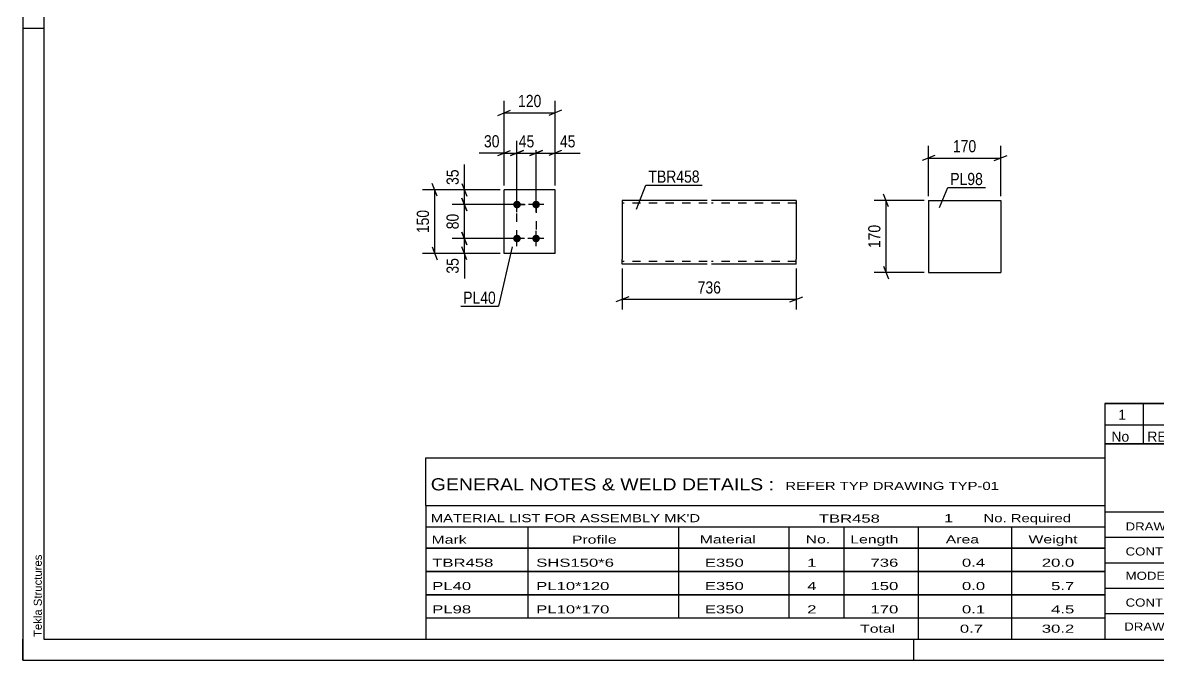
# Model space of a CAD drawing. Header units: millimetres. Extents: x 0 to 420, y 0 to 297.
# Drawn here: x 0 to 267.6, y 0 to 150.3 of the extents above; entities that cross this region are included whole.
import ezdxf

# ---------------------------------------------------------------- set-up
doc = ezdxf.new("R2010")
doc.units = ezdxf.units.MM
doc.linetypes.add('DXK_LINE_DOT2', pattern=[3.9198, 1.9599, -1.9599])
doc.styles.add('Arial', font='ARIAL.TTF', dxfattribs={"height": 0.2})
doc.styles.add('Arial Narrow', font='ARIALN.TTF', dxfattribs={"height": 0.2})

# ---------------------------------------------------------------- blocks, each defined once
blk = doc.blocks.new('Unknown-580612063-1130')
at = {"color": 5, "linetype": 'Continuous'}
for p, q in [((0, 297), (0, 0)), ((5, 292), (5, 5)), ((5, 149), (0, 149)), ((0, 0), (0, 5)), ((5, 5), (415, 5)), ((210, 0), (210, 5)), ((0, 0), (420, 0))]:
    blk.add_line(p, q, dxfattribs=at)
at = {"color": 174, "linetype": 'Continuous', "style": 'Arial'}
blk.add_text('Tekla Structures', height=1.9102, rotation=90, dxfattribs=at).set_placement((4.5, 5.5))
blk = doc.blocks.new('Part-580612063-2026 - 2020')
at = {"color": 2, "linetype": 'Continuous'}
for p, q in [((125.47, 110.95), (113.47, 110.95)), ((113.47, 95.95), (113.47, 110.95)), ((125.47, 95.95), (125.47, 110.95)), ((125.47, 95.95), (113.47, 95.95))]:
    blk.add_line(p, q, dxfattribs=at)
blk = doc.blocks.new('Bolt-580612063-2728 - 2020')
at = {"linetype": 'Continuous'}
for points in [[(116.47, 106.55, -1), (116.47, 108.35, -1)], [(120.97, 106.55, -1), (120.97, 108.35, -1)], [(116.47, 98.55, -1), (116.47, 100.35, -1)], [(120.97, 98.55, -1), (120.97, 100.35, -1)]]:
    blk.add_hatch(color=1, dxfattribs=at).paths.add_polyline_path(points)
at = {"color": 1, "linetype": 'Continuous'}
for p, q in [((118.27, 107.45), (114.67, 107.45)), ((116.47, 105.65), (116.47, 109.25)), ((122.77, 107.45), (119.17, 107.45)), ((120.97, 105.65), (120.97, 109.25)), ((118.27, 99.45), (114.67, 99.45)), ((116.47, 97.65), (116.47, 101.25)), ((122.77, 99.45), (119.17, 99.45)), ((120.97, 97.65), (120.97, 101.25))]:
    blk.add_line(p, q, dxfattribs=at)
blk = doc.blocks.new('Part-580612063-2197 - 2191')
at = {"color": 2, "linetype": 'Continuous'}
for p, q in [((213.45, 108.43), (213.45, 91.43)), ((213.45, 108.43), (230.45, 108.43)), ((230.45, 108.43), (230.45, 91.43)), ((213.45, 91.43), (230.45, 91.43))]:
    blk.add_line(p, q, dxfattribs=at)
blk = doc.blocks.new('Part-580612063-2229 - 2221')
at = {"color": 2, "linetype": 'Continuous'}
for p, q in [((161.29, 108.4), (141.29, 108.4)), ((141.29, 108.4), (141.29, 94.6)), ((182.29, 108.4), (162.29, 108.4)), ((182.29, 108.4), (182.29, 94.6)), ((141.29, 93.75), (141.29, 94.6)), ((141.29, 93.49), (141.29, 93.75)), ((182.29, 93.4), (182.29, 94.6)), ((141.29, 93.4), (141.29, 93.49)), ((161.29, 93.4), (141.29, 93.4)), ((182.29, 93.4), (162.29, 93.4))]:
    blk.add_line(p, q, dxfattribs=at)
at = {"color": 7, "linetype": 'DXK_LINE_DOT2'}
for p, q in [((161.29, 107.8), (141.29, 107.8)), ((182.29, 107.8), (162.29, 107.8)), ((182.29, 107.8), (182.29, 107.75)), ((182.29, 107.75), (182.29, 107.8)), ((182.29, 107.66), (182.29, 107.75)), ((182.29, 107.75), (182.29, 107.66)), ((141.29, 94.14), (141.29, 94.6)), ((141.29, 93.75), (141.29, 94.37)), ((141.29, 94), (141.29, 94.04)), ((141.29, 94), (141.29, 94.04)), ((161.29, 94), (141.29, 94)), ((182.29, 94), (162.29, 94)), ((182.29, 94.04), (182.29, 94.37)), ((182.29, 94), (182.29, 94.04)), ((141.29, 93.4), (141.29, 93.4))]:
    blk.add_line(p, q, dxfattribs=at)
blk = doc.blocks.new('Rectangle-580612063-3522 - 2020')
at = {"color": 1, "linetype": 'DXK_LINE_DOT2'}
blk.add_lwpolyline([(116.47, 107.45), (120.97, 107.45), (120.97, 99.45), (116.47, 99.45), (116.47, 107.45)], close=True, dxfattribs=at)
blk = doc.blocks.new('StraightDimension-580612063-3396 - 2020')
at = {"color": 7, "linetype": 'Continuous'}
for p, q in [((115.47, 107.45), (101.23, 107.45)), ((103.48, 108.95), (104.68, 105.95)), ((104.08, 99.45), (104.08, 107.45)), ((115.47, 99.45), (101.23, 99.45)), ((104.68, 97.95), (103.48, 100.95))]:
    blk.add_line(p, q, dxfattribs=at)
at = {"color": 0}
blk.add_wipeout([(103.33, 105.88), (99.13, 105.88), (99.13, 101.03), (103.33, 101.03)], dxfattribs=at)
at = {"color": 3, "style": 'Arial Narrow'}
blk.add_text('80', height=2.863, rotation=90.0002, dxfattribs=at).set_placement((102.73, 101.63))
blk = doc.blocks.new('StraightDimension-580612063-2170 - 2020')
at = {"color": 7, "linetype": 'Continuous'}
for p, q in [((113.47, 111.95), (113.47, 131.94)), ((125.47, 111.95), (125.47, 131.94)), ((111.97, 128.49), (114.97, 129.69)), ((113.47, 129.09), (125.47, 129.09)), ((126.97, 129.69), (123.97, 128.49))]:
    blk.add_line(p, q, dxfattribs=at)
at = {"color": 0}
blk.add_wipeout([(122.81, 129.84), (122.81, 134.04), (116.13, 134.04), (116.13, 129.84)], dxfattribs=at)
at = {"color": 3, "style": 'Arial Narrow'}
blk.add_text('120', height=2.863, dxfattribs=at).set_placement((116.73, 130.44))
blk = doc.blocks.new('StraightDimension-580612063-3395 - 2020')
at = {"color": 7, "linetype": 'Continuous'}
for p, q in [((103.48, 112.45), (104.68, 109.45)), ((112.47, 110.95), (101.23, 110.95)), ((104.08, 107.45), (104.08, 110.95)), ((115.47, 107.45), (101.23, 107.45)), ((104.68, 105.95), (103.48, 108.95))]:
    blk.add_line(p, q, dxfattribs=at)
at = {"color": 0}
blk.add_wipeout([(103.33, 116.34), (99.13, 116.34), (99.13, 111.48), (103.33, 111.48)], dxfattribs=at)
at = {"color": 7, "linetype": 'Continuous'}
blk.add_line((104.08, 110.95), (104.08, 116.86), dxfattribs=at)
blk.add_line((104.08, 110.95), (104.08, 116.86), dxfattribs=at)
at = {"color": 3, "style": 'Arial Narrow'}
blk.add_text('35', height=2.863, rotation=90.0002, dxfattribs=at).set_placement((102.73, 112.08))
blk = doc.blocks.new('StraightDimension-580612063-2128 - 2020')
at = {"color": 7, "linetype": 'Continuous'}
for p, q in [((97.68, 109.45), (96.48, 112.45)), ((112.47, 110.95), (94.23, 110.95)), ((97.08, 95.95), (97.08, 110.95)), ((96.48, 97.45), (97.68, 94.45)), ((112.47, 95.95), (94.23, 95.95))]:
    blk.add_line(p, q, dxfattribs=at)
at = {"color": 0}
blk.add_wipeout([(96.33, 106.8), (92.13, 106.8), (92.13, 100.11), (96.33, 100.11)], dxfattribs=at)
at = {"color": 3, "style": 'Arial Narrow'}
blk.add_text('150', height=2.863, rotation=90.0002, dxfattribs=at).set_placement((95.73, 100.71))
blk = doc.blocks.new('StraightDimension-580612063-3397 - 2020')
at = {"color": 7, "linetype": 'Continuous'}
for p, q in [((115.47, 99.45), (101.23, 99.45)), ((103.48, 100.95), (104.68, 97.95)), ((104.08, 95.95), (104.08, 99.45)), ((104.68, 94.45), (103.48, 97.45)), ((112.47, 95.95), (101.23, 95.95))]:
    blk.add_line(p, q, dxfattribs=at)
at = {"color": 0}
blk.add_wipeout([(103.33, 95.43), (99.13, 95.43), (99.13, 90.57), (103.33, 90.57)], dxfattribs=at)
at = {"color": 7, "linetype": 'Continuous'}
blk.add_line((104.08, 95.95), (104.08, 90.05), dxfattribs=at)
blk.add_line((104.08, 95.95), (104.08, 90.05), dxfattribs=at)
at = {"color": 3, "style": 'Arial Narrow'}
blk.add_text('35', height=2.863, rotation=90.0002, dxfattribs=at).set_placement((102.73, 91.17))
blk = doc.blocks.new('StraightDimension-580612063-3474 - 2020')
at = {"color": 7, "linetype": 'Continuous'}
for p, q in [((120.97, 108.45), (120.97, 122.44)), ((125.47, 111.95), (125.47, 122.44)), ((119.47, 118.99), (122.47, 120.19)), ((120.97, 119.59), (125.47, 119.59)), ((126.97, 120.19), (123.97, 118.99))]:
    blk.add_line(p, q, dxfattribs=at)
at = {"color": 0}
blk.add_wipeout([(130.85, 120.34), (130.85, 124.54), (125.99, 124.54), (125.99, 120.34)], dxfattribs=at)
at = {"color": 7, "linetype": 'Continuous'}
blk.add_line((125.47, 119.59), (131.37, 119.59), dxfattribs=at)
blk.add_line((125.47, 119.59), (131.37, 119.59), dxfattribs=at)
at = {"color": 3, "style": 'Arial Narrow'}
blk.add_text('45', height=2.863, dxfattribs=at).set_placement((126.59, 120.94))
blk = doc.blocks.new('StraightDimension-580612063-3475 - 2020')
at = {"color": 7, "linetype": 'Continuous'}
for p, q in [((116.47, 108.45), (116.47, 122.44)), ((120.97, 108.45), (120.97, 122.44)), ((114.97, 118.99), (117.97, 120.19)), ((116.47, 119.59), (120.97, 119.59)), ((122.47, 120.19), (119.47, 118.99))]:
    blk.add_line(p, q, dxfattribs=at)
at = {"color": 0}
blk.add_wipeout([(121.15, 120.34), (121.15, 124.54), (116.29, 124.54), (116.29, 120.34)], dxfattribs=at)
at = {"color": 3, "style": 'Arial Narrow'}
blk.add_text('45', height=2.863, dxfattribs=at).set_placement((116.89, 120.94))
blk = doc.blocks.new('StraightDimension-580612063-3476 - 2020')
at = {"color": 7, "linetype": 'Continuous'}
for p, q in [((113.47, 111.95), (113.47, 122.44)), ((116.47, 108.45), (116.47, 122.44)), ((111.97, 118.99), (114.97, 120.19)), ((113.47, 119.59), (116.47, 119.59)), ((117.97, 120.19), (114.97, 118.99))]:
    blk.add_line(p, q, dxfattribs=at)
at = {"color": 0}
blk.add_wipeout([(112.94, 120.34), (112.94, 124.54), (108.09, 124.54), (108.09, 120.34)], dxfattribs=at)
at = {"color": 7, "linetype": 'Continuous'}
blk.add_line((113.47, 119.59), (107.56, 119.59), dxfattribs=at)
blk.add_line((113.47, 119.59), (107.56, 119.59), dxfattribs=at)
at = {"color": 3, "style": 'Arial Narrow'}
blk.add_text('30', height=2.863, dxfattribs=at).set_placement((108.69, 120.94))
blk = doc.blocks.new('StraightDimension-580612063-2199 - 2191')
at = {"color": 7, "linetype": 'Continuous'}
for p, q in [((213.45, 109.43), (213.45, 121.28)), ((230.45, 109.43), (230.45, 121.28)), ((214.95, 119.03), (211.95, 117.83)), ((213.45, 118.43), (230.45, 118.43)), ((228.95, 117.83), (231.95, 119.03))]:
    blk.add_line(p, q, dxfattribs=at)
at = {"color": 0}
blk.add_wipeout([(225.29, 119.18), (225.29, 123.38), (218.6, 123.38), (218.6, 119.18)], dxfattribs=at)
at = {"color": 3, "style": 'Arial Narrow'}
blk.add_text('170', height=2.863, dxfattribs=at).set_placement((219.2, 119.78))
blk = doc.blocks.new('StraightDimension-580612063-2210 - 2191')
at = {"color": 7, "linetype": 'Continuous'}
for p, q in [((204.05, 106.93), (202.85, 109.93)), ((212.45, 108.43), (200.6, 108.43)), ((203.45, 91.43), (203.45, 108.43)), ((212.45, 91.43), (200.6, 91.43)), ((202.85, 92.93), (204.05, 89.93))]:
    blk.add_line(p, q, dxfattribs=at)
at = {"color": 0}
blk.add_wipeout([(202.7, 103.27), (198.5, 103.27), (198.5, 96.59), (202.7, 96.59)], dxfattribs=at)
at = {"color": 3, "style": 'Arial Narrow'}
blk.add_text('170', height=2.863, rotation=90.0002, dxfattribs=at).set_placement((202.1, 97.19))
blk = doc.blocks.new('StraightDimension-580612063-2233 - 2221')
at = {"color": 7, "linetype": 'Continuous'}
for p, q in [((141.29, 92.4), (141.29, 82.73)), ((182.29, 92.4), (182.29, 82.73)), ((142.79, 85.73), (139.79, 84.53)), ((180.79, 84.53), (183.79, 85.73)), ((141.29, 85.13), (182.29, 85.13))]:
    blk.add_line(p, q, dxfattribs=at)
at = {"color": 0}
blk.add_wipeout([(165.13, 85.88), (165.13, 90.08), (158.45, 90.08), (158.45, 85.88)], dxfattribs=at)
at = {"color": 3, "style": 'Arial Narrow'}
blk.add_text('736', height=2.863, dxfattribs=at).set_placement((159.05, 86.48))
blk = doc.blocks.new('Unknown-580612063-4287')
at = {"color": 7, "linetype": 'Continuous'}
for p, q in [((255, 51.05), (255, 5)), ((255, 51.05), (415, 51.05)), ((415, 51), (415, 5)), ((255, 35), (415, 35)), ((295.14, 35), (295.14, 5)), ((255, 29), (415, 29)), ((397, 5.05), (397, 29.05)), ((255, 23), (415, 23)), ((339.14, 23), (339.14, 5)), ((255, 17), (415, 17)), ((255, 11), (397, 11)), ((255, 5), (415, 5))]:
    blk.add_line(p, q, dxfattribs=at)
at = {"color": 7, "style": 'Arial Narrow'}
for s, height, width, p in [('DRAWING TITLE', 1.9089, 1.425378, (259.88, 30.61)), ('TC-BRACE', 1.909, 1.425378, (296.81, 30.59)), ('TERMINAL BUILDING', 1.9089, 1.425378, (297.06, 25.07)), ('CONTRACT', 1.909, 1.425378, (259.88, 24.71)), ('MODELLED BY', 1.9089, 1.425378, (259.88, 18.98)), ('GSK', 1.909, 1.425378, (296.88, 19.04)), ('ISSUED', 1.909, 1.425378, (339.94, 18.64)), ('17.03.2026', 1.909, 1.425378, (356.69, 18.52)), ('CONTRACT NO', 1.9089, 1.425378, (259.88, 12.66)), ('AN-C-1376', 1.909, 1.425378, (297.23, 12.78)), ('SCALE', 1.909, 1.425378, (339.94, 12.65)), ('A1', 6.204, 1.25, (401.24, 7.2)), ('DRAWING No', 1.909, 1.425378, (259.56, 7)), ('[TBR.458]', 1.909, 1.425378, (297.46, 6.99)), ('1', 3.34, 1.5, (376.91, 5.68)), ('REVISION No.', 1.9089, 1.425378, (339.94, 5.77))]:
    blk.add_text(s, height=height, dxfattribs=dict(at, width=width)).set_placement(p)
at = {"color": 7, "linetype": 'Continuous', "style": 'Arial Narrow'}
for s, height, width, p in [('PH #', 2.1, 1.42538, (402.4, 24.55)), ('101', 2.1, 1.42538, (403.41, 18.55)), ('NTS', 1.909, 1.425378, (357, 13.05))]:
    blk.add_text(s, height=height, dxfattribs=dict(at, width=width)).set_placement(p)
blk = doc.blocks.new('Unknown-580612063-4288')
at = {"color": 7, "linetype": 'Continuous'}
for p, q in [((255, 60.55), (415, 60.55)), ((415, 60.55), (255, 60.55)), ((255, 60.55), (255, 55.55)), ((264, 60.55), (264, 55.55)), ((288, 60.55), (288, 55.55)), ((385, 60.55), (385, 55.55)), ((415, 60.55), (415, 55.55)), ((255, 55.55), (415, 55.55)), ((255, 55.55), (255, 51.05)), ((255, 55.55), (415, 55.55)), ((264, 55.55), (264, 51.05)), ((288, 55.55), (288, 51.05)), ((385, 55.55), (385, 51.05)), ((415, 55.55), (415, 51.05)), ((415, 51.05), (255, 51.05))]:
    blk.add_line(p, q, dxfattribs=at)
at = {"color": 7, "linetype": 'Continuous', "style": 'Arial Narrow'}
for s, height, width, p in [('1', 2.39, 1.196471, (258.16, 56.7)), ('0', 2.39, 1.196471, (273, 56.7)), ('ISSUED FOR CONSTRUCTION', 2.3861, 1.196471, (290, 56.7)), ('17.03.2026', 2.386, 1.196471, (391, 56.7)), ('No', 2.386, 1.2, (256.54, 51.55)), ('REV MARK', 2.386, 1.2, (265, 51.55)), ('REVISION DESCRIPTION', 2.3861, 1.2, (290, 51.55)), ('REV. DATE', 2.386, 1.2, (390.28, 51.55))]:
    blk.add_text(s, height=height, dxfattribs=dict(at, width=width)).set_placement(p)
blk = doc.blocks.new('Unknown-580612063-4289')
at = {"color": 7, "linetype": 'Continuous'}
for p, q in [((95, 47.75), (255, 47.75)), ((95, 36.5), (95, 47.75)), ((255, 47.75), (255, 36.5)), ((95, 36.5), (255, 36.5)), ((95, 36.5), (95, 31.5)), ((255, 36.5), (255, 31.5)), ((95, 31.5), (255, 31.5)), ((95, 31.5), (95, 26.5)), ((119, 31.5), (119, 26.5)), ((154.5, 31.5), (154.5, 26.5)), ((180.5, 31.5), (180.5, 26.5)), ((193.5, 31.5), (193.5, 26.5)), ((211, 31.5), (211, 26.5)), ((233, 31.5), (233, 26.5)), ((255, 31.5), (255, 26.5)), ((95, 26.5), (255, 26.5)), ((95, 26.45), (95, 21.05)), ((95, 26.45), (255, 26.45)), ((119, 26.5), (119, 21)), ((154.5, 26.5), (154.5, 21)), ((180.5, 26.5), (180.5, 21)), ((193.5, 26.5), (193.5, 21)), ((211, 26.5), (211, 21)), ((233, 26.5), (233, 21)), ((255, 26.45), (255, 21.05)), ((95, 21.05), (255, 21.05)), ((95, 20.95), (95, 15.55)), ((95, 20.95), (255, 20.95)), ((119, 21), (119, 15.5)), ((154.5, 21), (154.5, 15.5)), ((180.5, 21), (180.5, 15.5)), ((193.5, 21), (193.5, 15.5)), ((211, 21), (211, 15.5)), ((233, 21), (233, 15.5)), ((255, 20.95), (255, 15.55)), ((95, 15.55), (255, 15.55)), ((95, 15.45), (95, 10.05)), ((95, 15.45), (255, 15.45)), ((119, 15.5), (119, 10)), ((154.5, 15.5), (154.5, 10)), ((180.5, 15.5), (180.5, 10)), ((193.5, 15.5), (193.5, 10)), ((211, 15.5), (211, 10)), ((233, 15.5), (233, 10)), ((255, 15.45), (255, 10.05)), ((95, 10.05), (255, 10.05)), ((95, 10), (255, 10)), ((95, 10), (95, 5)), ((211, 10), (211, 5)), ((233, 10), (233, 5)), ((255, 10), (255, 5)), ((95, 5), (255, 5))]:
    blk.add_line(p, q, dxfattribs=at)
at = {"color": 7, "style": 'Arial Narrow'}
for s, height, width, p in [('GENERAL NOTES & WELD DETAILS :', 2.8633, 1.4, (96.15, 40.06)), ('REFER TYP DRAWING TYP-01', 1.9089, 1.6, (179.7, 40.16)), ("MATERIAL LIST FOR ASSEMBLY MK'D", 1.9089, 1.6, (96.15, 32.56)), ('TBR458', 1.909, 1.794707, (187.59, 32.47)), ('1', 1.91, 1.794707, (217.08, 32.56)), ('No. Required', 1.9089, 1.6, (226.41, 32.56)), ('Mark', 1.909, 1.7, (96.34, 27.5)), ('Profile', 1.909, 1.7, (129.41, 27.5)), ('Material', 1.909, 1.7, (159.54, 27.56)), ('No.', 1.909, 1.7, (184.5, 27.56)), ('Length', 1.909, 1.7, (195, 27.56)), ('Area', 1.909, 1.7, (217.5, 27.56)), ('Weight', 1.909, 1.7, (237, 27.56))]:
    blk.add_text(s, height=height, dxfattribs=dict(at, width=width)).set_placement(p)
at = {"color": 7, "linetype": 'Continuous', "style": 'Arial Narrow'}
for s, height, width, p in [('TBR458', 1.909, 1.794707, (96.5, 22.06)), ('SHS150*6', 1.909, 1.794707, (121, 22.06)), ('E350', 1.909, 1.794707, (160.74, 22.06)), ('1', 1.91, 1.794707, (184.86, 22.06)), ('736', 1.909, 1.794707, (199.77, 22.06)), ('0.4', 1.909, 1.794707, (221.32, 22.06)), ('20.0', 1.909, 1.794707, (240.14, 22.06)), ('PL40', 1.909, 1.794707, (96.5, 16.56)), ('PL10*120', 1.909, 1.794707, (121, 16.56)), ('E350', 1.909, 1.794707, (160.74, 16.56)), ('4', 1.91, 1.794707, (184.86, 16.56)), ('150', 1.909, 1.794707, (199.77, 16.56)), ('0.0', 1.909, 1.794707, (221.32, 16.56)), ('5.7', 1.909, 1.794707, (242.33, 16.56)), ('PL98', 1.909, 1.794707, (96.5, 11.06)), ('PL10*170', 1.909, 1.794707, (121, 11.06)), ('E350', 1.909, 1.794707, (160.74, 11.06)), ('2', 1.91, 1.794707, (184.86, 11.06)), ('170', 1.909, 1.794707, (199.77, 11.06)), ('0.1', 1.909, 1.794707, (221.32, 11.06)), ('4.5', 1.909, 1.794707, (242.33, 11.06)), ('Total', 1.909, 1.7, (197.33, 6.5)), ('0.7', 1.909, 1.794707, (220.83, 6.5)), ('30.2', 1.909, 1.794707, (240.14, 6.5))]:
    blk.add_text(s, height=height, dxfattribs=dict(at, width=width)).set_placement(p)
blk = doc.blocks.new('Mark-580612063-2022 - 2020')
at = {"color": 0}
blk.add_wipeout([(111.48, 84.06), (111.48, 87.06), (103.8, 87.06), (103.8, 84.06)], dxfattribs=at)
blk.add_wipeout([(111.48, 84.06), (111.48, 87.06), (103.8, 87.06), (103.8, 84.06)], dxfattribs=at)
at = {"color": 30, "linetype": 'Continuous'}
for p in [(115.31, 97.46), (103.2, 83.46)]:
    blk.add_line(p, (112.08, 83.46), dxfattribs=at)
at = {"color": 3, "style": 'Arial Narrow'}
blk.add_text('PL40', height=2.863, dxfattribs=at).set_placement((103.8, 84.06))
blk = doc.blocks.new('Mark-580612063-2193 - 2191')
at = {"color": 0}
blk.add_wipeout([(226.26, 112.05), (226.26, 115.05), (218.58, 115.05), (218.58, 112.05)], dxfattribs=at)
blk.add_wipeout([(226.26, 112.05), (226.26, 115.05), (218.58, 115.05), (218.58, 112.05)], dxfattribs=at)
at = {"color": 30, "linetype": 'Continuous'}
for p, q in [((216.02, 106.77), (217.98, 111.45)), ((217.98, 111.45), (226.86, 111.45))]:
    blk.add_line(p, q, dxfattribs=at)
at = {"color": 3, "style": 'Arial Narrow'}
blk.add_text('PL98', height=2.863, dxfattribs=at).set_placement((218.58, 112.05))
blk = doc.blocks.new('Mark-580612063-2225 - 2221')
at = {"color": 0}
blk.add_wipeout([(159.52, 112.62), (159.52, 115.62), (147.46, 115.62), (147.46, 112.62)], dxfattribs=at)
blk.add_wipeout([(159.52, 112.62), (159.52, 115.62), (147.46, 115.62), (147.46, 112.62)], dxfattribs=at)
at = {"color": 30, "linetype": 'Continuous'}
for p, q in [((144.64, 106.37), (146.86, 112.02)), ((146.86, 112.02), (160.12, 112.02))]:
    blk.add_line(p, q, dxfattribs=at)
at = {"color": 3, "style": 'Arial Narrow'}
blk.add_text('TBR458', height=2.863, dxfattribs=at).set_placement((147.46, 112.62))

msp = doc.modelspace()

# ---------------------------------------------------------------- block references
for name in ['Unknown-580612063-1130', 'Part-580612063-2026 - 2020', 'Bolt-580612063-2728 - 2020', 'Rectangle-580612063-3522 - 2020', 'Part-580612063-2229 - 2221', 'Part-580612063-2197 - 2191', 'Unknown-580612063-4288', 'Unknown-580612063-4287', 'Unknown-580612063-4289']:
    msp.add_blockref(name, (0, 0))

# ---------------------------------------------------------------- next in the draw order: block references
for name in ['StraightDimension-580612063-2170 - 2020', 'StraightDimension-580612063-2199 - 2191', 'Mark-580612063-2225 - 2221', 'StraightDimension-580612063-3396 - 2020', 'StraightDimension-580612063-2233 - 2221']:
    msp.add_blockref(name, (0, 0))

# ---------------------------------------------------------------- next in the draw order: block references
for name in ['StraightDimension-580612063-3474 - 2020', 'StraightDimension-580612063-3395 - 2020', 'Mark-580612063-2193 - 2191', 'StraightDimension-580612063-2210 - 2191']:
    msp.add_blockref(name, (0, 0))

# ---------------------------------------------------------------- next in the draw order: block references
for name in ['StraightDimension-580612063-3475 - 2020', 'StraightDimension-580612063-2128 - 2020']:
    msp.add_blockref(name, (0, 0))

# ---------------------------------------------------------------- next in the draw order: block references
for name in ['StraightDimension-580612063-3476 - 2020', 'StraightDimension-580612063-3397 - 2020']:
    msp.add_blockref(name, (0, 0))

# ---------------------------------------------------------------- next in the draw order: block references
msp.add_blockref('Mark-580612063-2022 - 2020', (0, 0))

doc.saveas('drawing.dxf')
